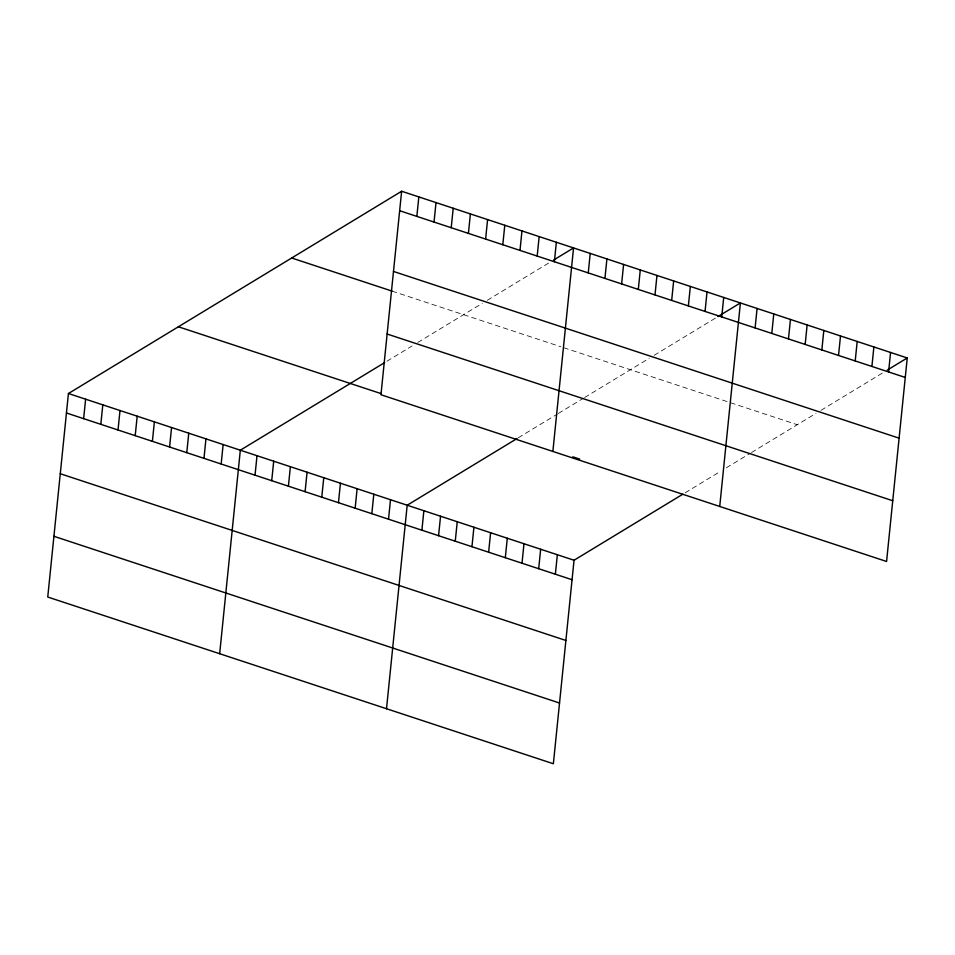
<?xml version="1.0" encoding="UTF-8"?>
<svg xmlns="http://www.w3.org/2000/svg" width="955" height="955" viewBox="0 0 955 955"><rect width="100%" height="100%" fill="white"/><g stroke="black" fill="none" stroke-linecap="round" stroke-linejoin="round"><path stroke-width="0.72" stroke-dasharray="4.78 3.58" d="M386.906 361.229L412.083 345.949M417.813 342.475L482.323 303.308M487.325 300.276L549.805 262.35M518.29 437.784L557.195 414.172M558.341 413.467L583.517 398.187M584.663 397.495L649.185 358.328M654.175 355.296L716.656 317.37M685.141 492.804L720.619 471.269M726.337 467.795L750.367 453.207M751.513 452.515L816.036 413.348M821.025 410.316L883.506 372.39M392.171 291.144L560.919 346.784M563.701 347.704L727.77 401.804M730.551 402.724L797.294 424.724"/><path stroke-width="1.43" d="M401.637 191.251L380.961 394.749L886.574 561.48L907.25 357.97L401.637 191.251L68.426 393.52L47.75 597.03L553.363 763.749L574.039 560.251L682.741 494.26M83.634 418.66L85.616 399.19M100.824 424.33L102.806 404.86M118.014 430.001L119.996 410.531M135.204 435.671L137.186 416.201M152.394 441.341L154.376 421.871M169.584 447.012L171.566 427.542M186.774 452.682L188.756 433.2M203.976 458.34L205.946 438.87M221.166 464.011L223.136 444.541M219.662 653.709L240.326 450.211L384.626 362.625M255.033 475.184L257.014 455.714M271.721 480.687L273.703 461.217M288.41 486.19L290.38 466.72M305.099 491.694L307.068 472.224M321.775 497.197L323.757 477.727M338.464 502.7L340.446 483.23M355.153 508.203L357.122 488.721M371.829 513.695L373.811 494.224M416.846 216.391L418.827 196.921M388.518 519.198L390.5 499.728M434.036 222.061L436.017 202.579M386.512 708.729L407.188 505.231L517.144 438.476M451.226 227.72L453.207 208.25M421.895 530.204L423.865 510.734M468.416 233.39L470.397 213.92M438.572 535.707L440.553 516.237M485.618 239.06L487.587 219.59M455.26 541.21L457.242 521.74M471.949 546.714L473.919 527.244M502.808 244.731L504.777 225.261M488.626 552.217L490.607 532.747M519.998 250.401L521.967 230.931M505.314 557.72L507.296 538.25M537.188 256.071L539.157 236.601M522.003 563.223L523.985 543.741M554.378 261.742L556.359 242.26M538.692 568.714L540.661 549.244M552.873 451.44L573.549 247.93L553.554 260.07M555.368 574.218L557.35 554.748M588.256 272.903L590.226 253.433M604.933 278.406L606.914 258.936M621.621 283.91L623.603 264.44M638.31 289.413L640.28 269.943M654.999 294.916L656.968 275.446M671.675 300.419L673.657 280.949M688.364 305.922L690.346 286.452M705.053 311.425L707.022 291.955M721.729 316.929L723.711 297.459M719.724 506.46L740.4 302.95L717.909 316.606M755.107 327.923L757.088 308.453M771.795 333.426L773.765 313.956M788.472 338.93L790.454 319.459M805.161 344.433L807.142 324.963M821.849 349.936L823.819 330.466M838.526 355.439L840.507 335.969M855.214 360.942L857.196 341.472M871.903 366.445L873.885 346.975M888.592 371.949L890.561 352.479M887.255 370.11L907.25 357.97M399.656 210.721L905.268 377.452M393.484 271.447L899.109 438.178M291.669 257.993L392.171 291.144M387.133 334.023L892.746 500.742M178.382 326.777L380.878 393.544M572.761 456.824L579.709 459.116M68.426 393.52L574.039 560.251M66.444 412.99L572.057 579.721M60.272 473.728L565.885 640.459M53.922 536.292L559.535 703.023"/></g></svg>
